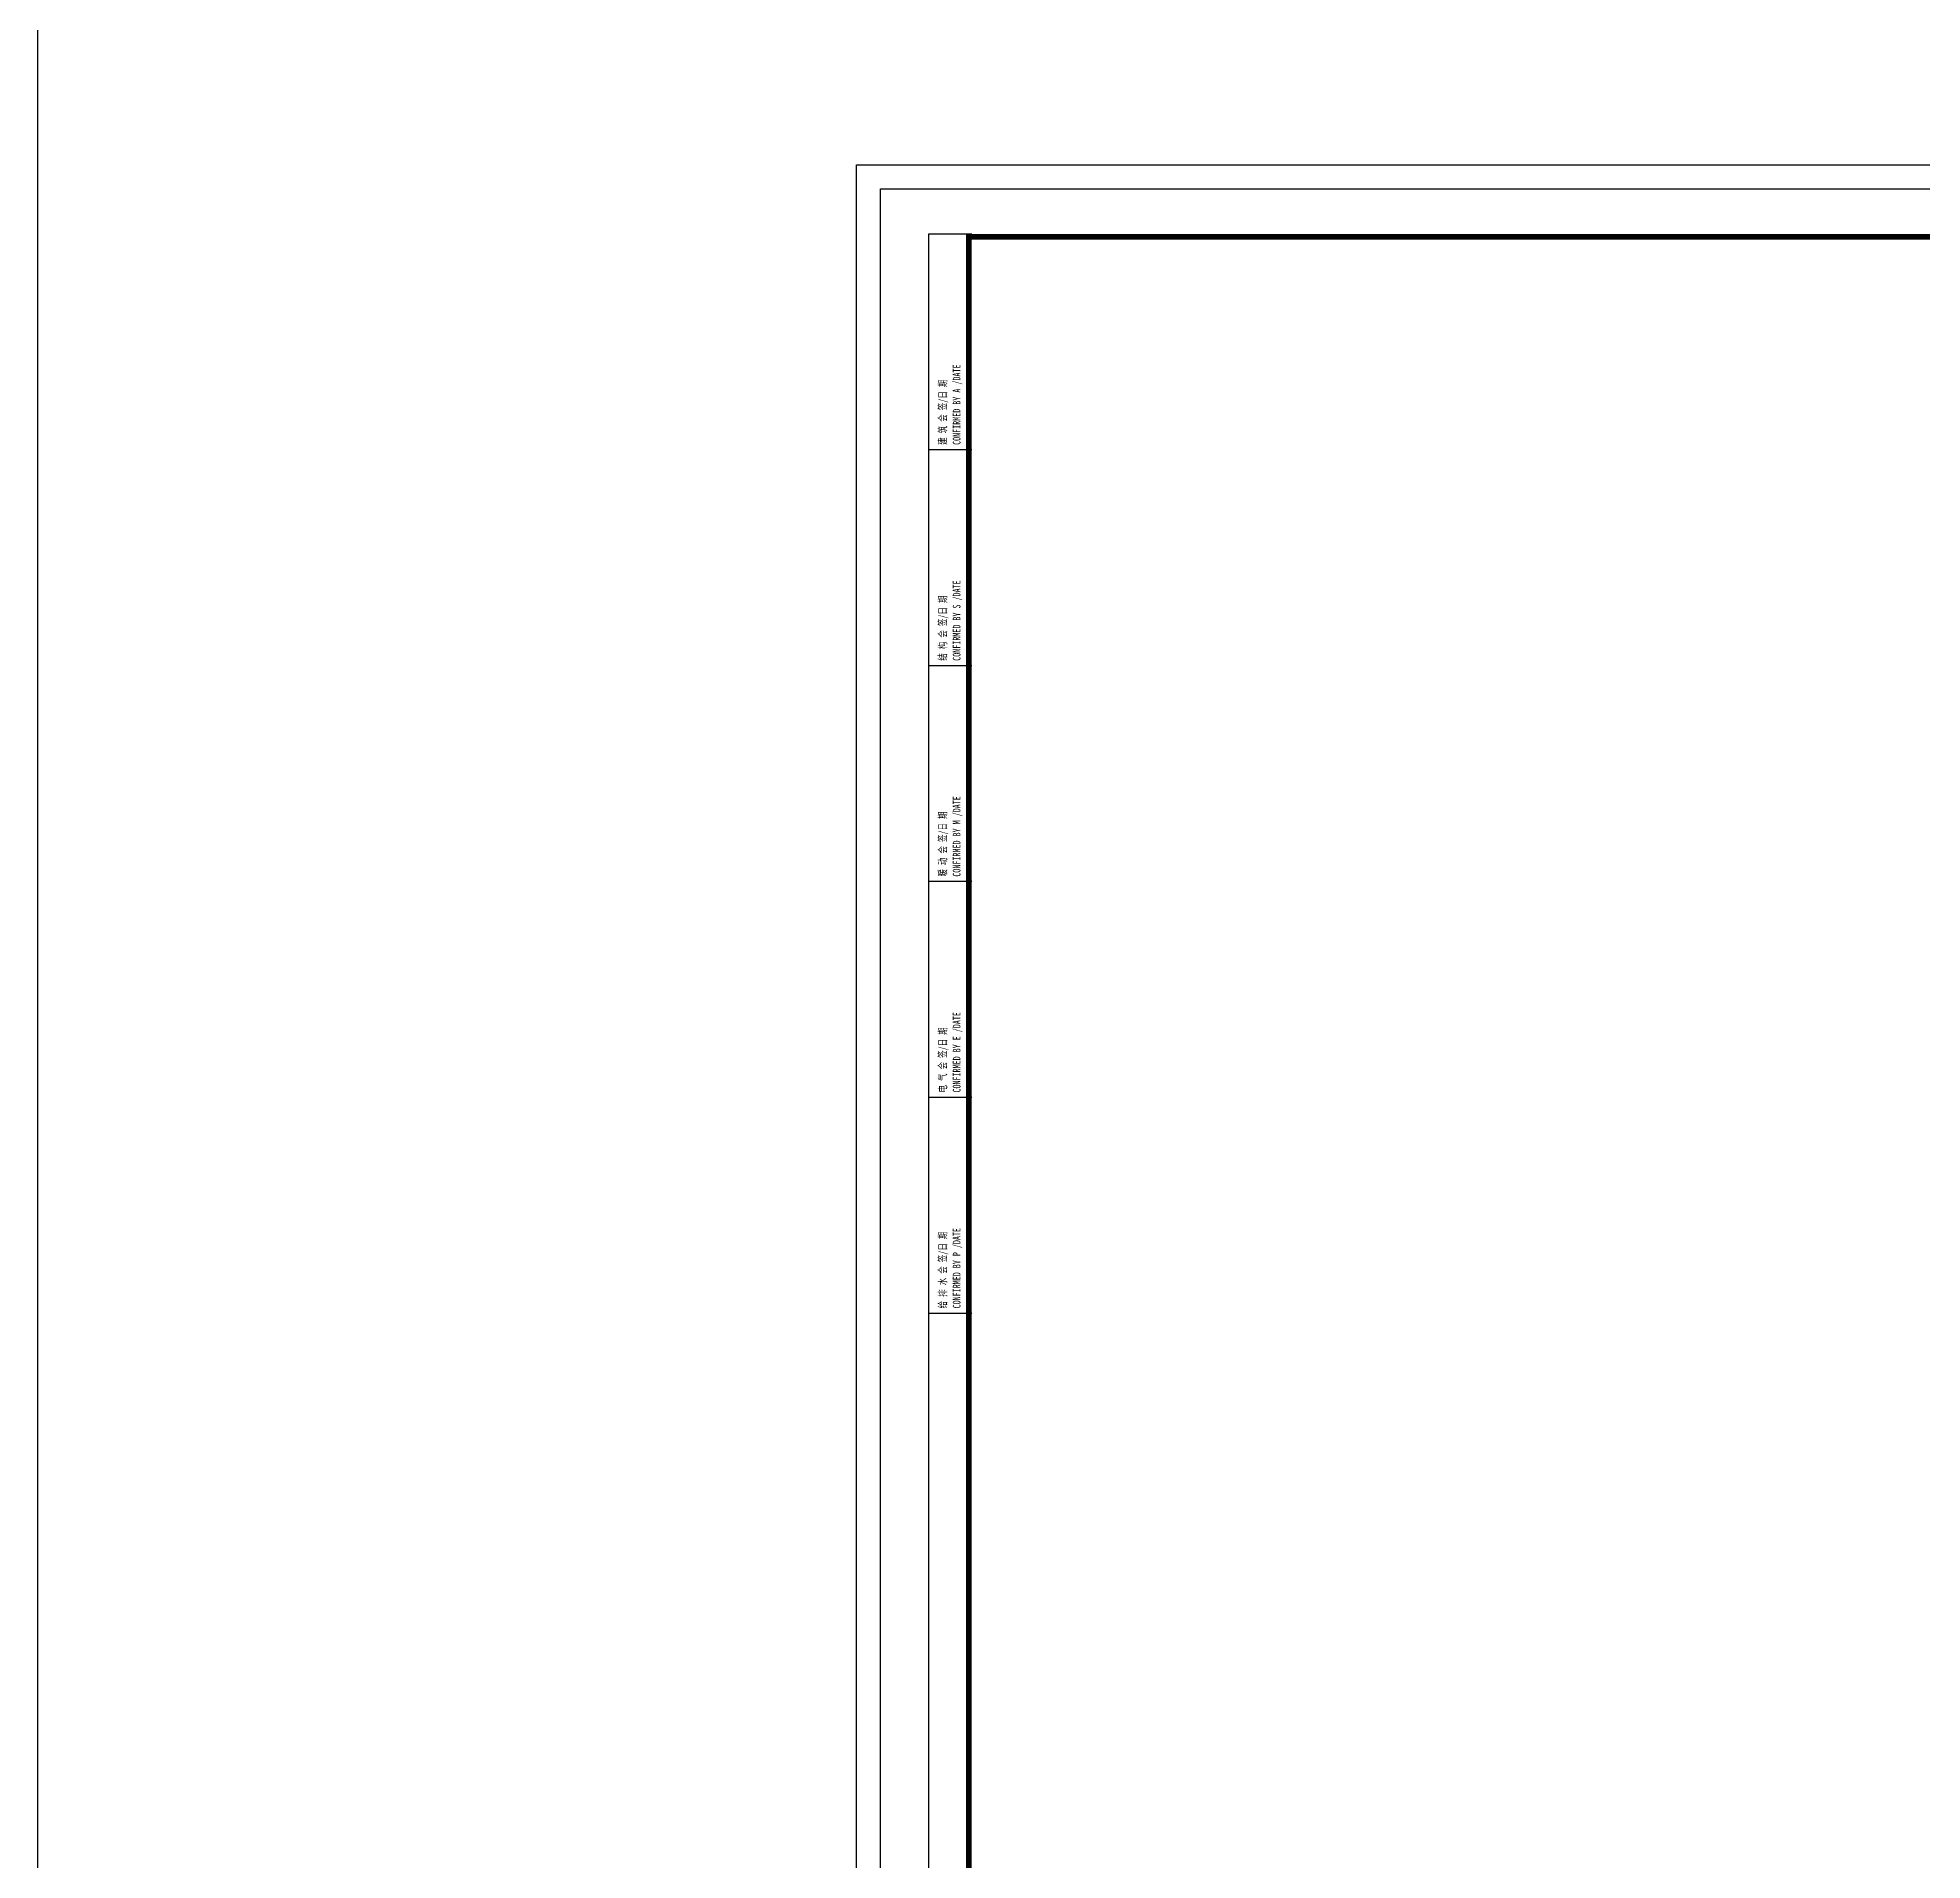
# Model space of a CAD drawing. Header units: millimetres. Extents: x -1048436 to -185795, y -983427 to 400387.
# Drawn here: x -821820 to -762891, y -456270 to -399282 of the extents above; entities that cross this region are included whole.
import ezdxf
from ezdxf.enums import TextEntityAlignment as Align

# ---------------------------------------------------------------- set-up
doc = ezdxf.new("R2010")
doc.units = ezdxf.units.MM
doc.header["$LTSCALE"] = 500
for name, color, linetype in [('2017_11-sheet-L2$0$C-SHET-TTLB', 11, 'Continuous'), ('C-SHET-TTLB', 11, 'Continuous'), ('SPACE', 7, 'Continuous')]:
    doc.layers.add(name, color=color, linetype=linetype)
doc.styles.add('2017_11-sheet-L2$0$SHEET-ECADI', font='simhei.ttf', dxfattribs={"width": 0.7})
doc.styles.add('ECADI', font='hzs.shx', dxfattribs={"width": 0.7, "bigfont": 'hztxt.shx'})

# ---------------------------------------------------------------- blocks, each defined once
blk = doc.blocks.new('2017_11-sheet-L2$0$2014SHEET-L')
at = {"layer": '2017_11-sheet-L2$0$C-SHET-TTLB'}
for p, q in [((0, -45), (-9, -45)), ((0, -90), (-9, -90)), ((0, -135), (-9, -135)), ((0, -180), (-9, -180)), ((0, -225), (-9, -225))]:
    blk.add_line(p, q, dxfattribs=at)
at = {"layer": '2017_11-sheet-L2$0$C-SHET-TTLB', "style": '2017_11-sheet-L2$0$SHEET-ECADI', "width": 0.7}
for s, p in [('建 筑 会 签/日 期', (-5.24, -43.96)), ('CONFIRMED BY A /DATE', (-2.33, -43.96)), ('CONFIRMED BY S /DATE', (-2.33, -88.96)), ('结 构 会 签/日 期', (-5.24, -88.96)), ('暖 动 会 签/日 期', (-5.24, -133.96)), ('CONFIRMED BY M /DATE', (-2.33, -133.96)), ('CONFIRMED BY E /DATE', (-2.33, -178.96)), ('电 气 会 签/日 期', (-5.24, -178.96)), ('给 排 水 会 签/日 期', (-5.24, -223.96)), ('CONFIRMED BY P /DATE', (-2.33, -223.96))]:
    blk.add_text(s, height=1.6, rotation=90, dxfattribs=at).set_placement(p)
blk = doc.blocks.new('2017_11-sheet-L2', base_point=(18.4, 410))
at = {"layer": '2017_11-sheet-L2$0$C-SHET-TTLB'}
blk.add_blockref('2017_11-sheet-L2$0$2014SHEET-L', (19, 410.6), dxfattribs=at)
blk = doc.blocks.new('集团图框A0')
at = {"layer": 'C-SHET-TTLB'}
for p, q in [((-168.27, -1226.77), (-168.27, -2048.97)), ((-159.27, -1226.77), (-168.27, -1226.77))]:
    blk.add_line(p, q, dxfattribs=at)
for points in [[(1015.73, -1212.37), (1015.73, -2063.37), (-183.27, -2063.37), (-183.27, -1212.37)], [(1010.73, -1217.37), (1010.73, -2058.37), (-178.27, -2058.37), (-178.27, -1217.37)]]:
    blk.add_lwpolyline(points, close=True, dxfattribs=at)
at = {"layer": 'C-SHET-TTLB', "const_width": 1.2}
blk.add_lwpolyline([(-159.87, -1227.37), (1000.73, -1227.37), (1000.73, -2048.37), (-159.87, -2048.37)], close=True, dxfattribs=at)
at = {"layer": 'C-SHET-TTLB'}
blk.add_blockref('2017_11-sheet-L2', (-159.87, -1227.37), dxfattribs=at)
at = {"color": 2, "style": 'ECADI', "width": 0.7}
for tag, p in [('序号1', (929.61, -1745.73)), ('记要1', (957.8, -1745.75)), ('日期1', (993.15, -1745.56)), ('序号2', (929.61, -1751.61)), ('记要2', (957.8, -1751.63)), ('日期2', (993.15, -1751.44)), ('序号3', (929.61, -1757.47)), ('记要3', (957.8, -1757.49)), ('日期3', (993.15, -1757.31)), ('序号4', (929.61, -1763.36)), ('记要4', (957.8, -1763.38)), ('日期4', (993.15, -1763.19)), ('合作设计单位', (962.41, -1906.6)), ('审定人', (961.73, -1925.59)), ('审核人', (961.73, -1935.07)), ('设计总负责人', (961.73, -1944.83)), ('专业负责人', (961.73, -1955.56)), ('校对人', (961.73, -1965.81)), ('设计人', (961.73, -1975.68)), ('建设单位上', (964.26, -1983.78)), ('建设单位中', (964.26, -1987.74)), ('建设单位下', (964.26, -1991.58)), ('项目名称上', (964.24, -1996.15)), ('项目名称中', (964.24, -2000.23)), ('项目名称下', (964.24, -2004.18)), ('子项', (963.47, -2010.78)), ('图名上', (964.36, -2017.44)), ('图名中', (964.36, -2021.34)), ('图名下', (964.36, -2025.46)), ('工程编号', (946.99, -2031.42)), ('阶段', (983.81, -2031.45)), ('比例', (945.85, -2038.04)), ('专业', (983.61, -2037.82)), ('日期', (945.99, -2044.58)), ('图别、图号', (985.93, -2044.68))]:
    blk.add_attdef(tag, text='', height=3.5, dxfattribs=at).set_placement(p, align=Align.MIDDLE)
blk = doc.blocks.new('A0')
blk.add_blockref('集团图框A0', (-1070456.26, -656962.74))

msp = doc.modelspace()

# ---------------------------------------------------------------- linework, layer by layer
at = {"layer": 'SPACE', "linetype": 'Continuous'}
msp.add_lwpolyline([(-821819.6, -392018.5), (-611819.6, -392018.5), (-611819.6, -540518.5), (-821819.6, -540518.5), (-821819.6, -392018.5)], dxfattribs=at)

# ---------------------------------------------------------------- block references
at = {"xscale": 150, "yscale": 150, "zscale": 150}
msp.add_blockref('A0', (159799713.8, 98323006.5), dxfattribs=at)

doc.saveas('drawing.dxf')
